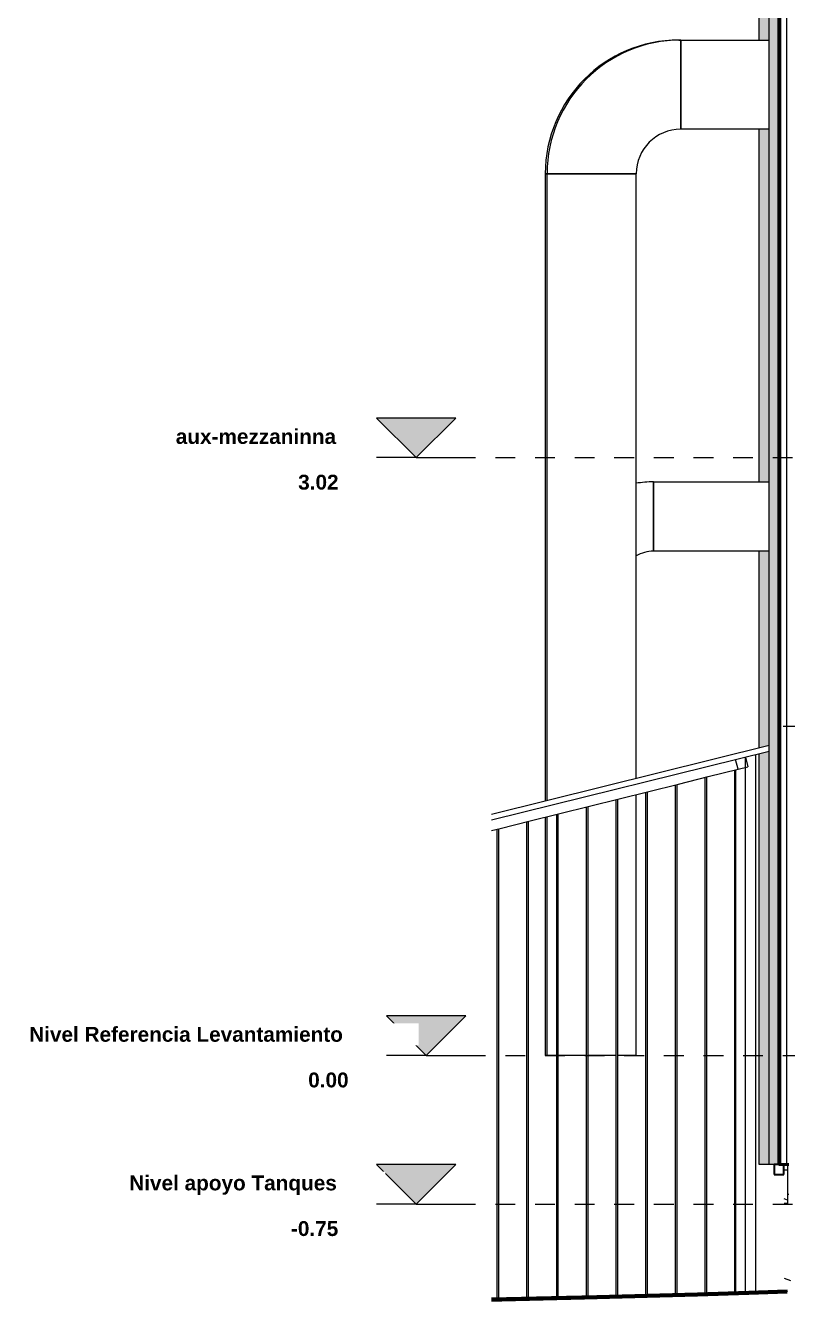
# Model space of a CAD drawing. Header units: metres. Extents: x 62 to 165, y -3 to 9.
# Drawn here: x 103.11 to 106.95, y -1.23 to 5.2 of the extents above; entities that cross this region are included whole.
import ezdxf

# ---------------------------------------------------------------- set-up
doc = ezdxf.new("R2010")
doc.units = ezdxf.units.M
doc.linetypes.add('Centro', pattern=[0.03175, 0.00635, -0.004763, 0.015875, -0.004763])
for name, color, linetype, lineweight in [('A-FLOR', 7, 'Continuous', 18), ('A-FLOR-LEVL', 7, 'Continuous', 9), ('A-GLAZ-CWMG', 7, 'Continuous', 18), ('A-ROOF', 7, 'Continuous', 18), ('A-WALL', 7, 'Continuous', 18), ('A-WALL-PATT', 7, 'Continuous', 18), ('C-TOPO', 7, 'Continuous', 18), ('M-HVAC-DUCT', 7, 'Continuous', 18), ('P-PIPE-CNTR', 7, 'Continuous', 18)]:
    doc.layers.add(name, color=color, linetype=linetype, lineweight=lineweight)
doc.styles.add('Arial_B', font='arialbd.ttf', dxfattribs={"height": 0.075})

# ---------------------------------------------------------------- blocks, each defined once
blk = doc.blocks.new('AB1_REVER_EST LOSAS_ZZ_ZZ_MO_T_A_rvt-2-Corte 02')
at = {"layer": 'A-FLOR'}
for p, q in [((-95.7705, -0.577), (-95.7544, -0.577)), ((-95.7544, -0.577), (-95.7544, -0.747)), ((-95.7544, -0.7296), (-95.7705, -0.7232)), ((-95.7544, -0.747), (-95.7705, -0.747)), ((-95.7705, -1.1232), (-95.7393, -1.1355))]:
    blk.add_line(p, q, dxfattribs=at)
at = {"layer": 'A-WALL'}
for p, q in [((-95.7544, -0.55), (-95.7544, -0.7)), ((-95.7544, -0.7), (-95.7476, -0.7))]:
    blk.add_line(p, q, dxfattribs=at)
blk = doc.blocks.new('M_Rectangular Elbow - Radius - Codo 1 W-1383402-Corte 02')
at = {"layer": 'M-HVAC-DUCT', "color": 6, "true_color": 0xff00ff}
for p, q in [((-96.2934, 5.125), (-96.3026, 5.125)), ((-96.3026, 5.125), (-96.2934, 5.125)), ((-96.2934, 5.125), (-96.2934, 4.675)), ((-96.9681, 4.45), (-96.9774, 4.45)), ((-96.5183, 4.45), (-96.9681, 4.45))]:
    blk.add_line(p, q, dxfattribs=at)
for centre, major_axis in [((-96.3026, 4.45), (0, 0.675)), ((-96.2934, 4.45), (0, 0.675)), ((-96.2934, 4.45), (0, 0.225))]:
    blk.add_ellipse(centre, major_axis=major_axis, ratio=0.999653, start_param=0, end_param=1.570796, dxfattribs=at)
blk = doc.blocks.new('M_Rectangular Elbow - Radius - Codo 1 W-1383606-Corte 02')
at = {"layer": 'M-HVAC-DUCT', "color": 6, "true_color": 0xff00ff}
blk.add_line((-96.4312, 2.895), (-96.4312, 2.545), dxfattribs=at)
for radius, end in [(0.525, 99.57132), (0.175, 119.87408)]:
    blk.add_arc((-96.4312, 2.37), radius, 90, end, dxfattribs=at)
blk = doc.blocks.new('AB1_REVER_SAN_ZZ_ZZ_MO_T_A_rvt-2-Corte 02')
at = {"layer": 'M-HVAC-DUCT', "color": 6, "true_color": 0xff00ff}
for p, q in [((-96.2934, 5.125), (-96.3026, 5.125)), ((-96.2934, 4.675), (-96.2934, 5.125)), ((-96.2934, 5.125), (-95.8476, 5.125)), ((-95.8476, 4.675), (-96.2934, 4.675)), ((-96.9774, 4.45), (-96.9681, 4.45)), ((-96.9774, 4.45), (-96.9774, 1.2852)), ((-96.9681, 4.45), (-96.5183, 4.45)), ((-96.9681, 1.2875), (-96.9681, 4.45)), ((-96.5183, 1.3992), (-96.5183, 4.45)), ((-96.4312, 2.545), (-96.4312, 2.895)), ((-96.4312, 2.895), (-95.8476, 2.895)), ((-95.8476, 2.545), (-96.4312, 2.545)), ((-96.5183, 0), (-96.5183, 1.3168)), ((-96.9774, 1.2028), (-96.9774, 0)), ((-96.9681, 0), (-96.9681, 1.205)), ((-96.7712, 0), (-96.9114, 0)), ((-96.6212, 0), (-96.7614, 0)), ((-96.5183, 0), (-96.6114, 0)), ((-96.9681, 0), (-96.9774, 0)), ((-96.9212, 0), (-96.9681, 0))]:
    blk.add_line(p, q, dxfattribs=at)
at = {"layer": 'P-PIPE-CNTR', "color": 150, "true_color": 0x007dff}
blk.add_line((-95.7755, 1.6627), (-95.4555, 1.6627), dxfattribs=at)
at = {"layer": 'M-HVAC-DUCT', "lineweight": 18}
for name in ['M_Rectangular Elbow - Radius - Codo 1 W-1383402-Corte 02', 'M_Rectangular Elbow - Radius - Codo 1 W-1383606-Corte 02']:
    blk.add_blockref(name, (0, 0), dxfattribs=at)
blk = doc.blocks.new('Rectangular Mullion - 100 x 100mm-1374018-Corte 02')
at = {"layer": 'A-GLAZ-CWMG'}
for p, q in [((-96.0042, 1.4445), (-96.0163, 1.493)), ((-95.9663, 1.5055), (-95.9542, 1.4569)), ((-96.0042, 1.4445), (-95.9542, 1.4569))]:
    blk.add_line(p, q, dxfattribs=at)
blk = doc.blocks.new('Rectangular Mullion - 100 x 100mm-1374037-Corte 02')
at = {"layer": 'A-GLAZ-CWMG'}
for p, q in [((-95.9663, -1.1922), (-95.9663, 1.5055)), ((-96.0163, 1.4415), (-96.0163, -1.1938))]:
    blk.add_line(p, q, dxfattribs=at)
blk = doc.blocks.new('Rectangular Mullion - 100 x 100mm-1374020-Corte 02')
at = {"layer": 'A-GLAZ-CWMG'}
blk.add_line((-97.2484, 1.1354), (-97.2042, 1.1464), dxfattribs=at)
blk = doc.blocks.new('Rectangular Mullion - 100 x 100mm-V132-Corte 02')
at = {"layer": 'A-GLAZ-CWMG'}
blk.add_line((-97.2042, 1.1464), (-97.0542, 1.1837), dxfattribs=at)
blk = doc.blocks.new('Rectangular Mullion - 100 x 100mm-1374021-Corte 02')
at = {"layer": 'A-GLAZ-CWMG'}
blk.add_line((-96.1542, 1.4073), (-96.0042, 1.4445), dxfattribs=at)
blk = doc.blocks.new('Circular Mullion - 5mm Radius-1374028-Corte 02')
at = {"layer": 'A-GLAZ-CWMG'}
for p, q in [((-97.2213, 1.1422), (-97.2213, -1.2241)), ((-97.2213, 1.1422), (-97.2213, -1.2241)), ((-97.2113, -1.2239), (-97.2113, 1.1446)), ((-97.2113, -1.2239), (-97.2113, 1.1446))]:
    blk.add_line(p, q, dxfattribs=at)
blk = doc.blocks.new('Circular Mullion - 5mm Radius-1374029-Corte 02')
at = {"layer": 'A-GLAZ-CWMG'}
for p, q in [((-97.0713, 1.1794), (-97.0713, -1.2209)), ((-97.0713, 1.1794), (-97.0713, -1.2209)), ((-97.0613, -1.2207), (-97.0613, 1.1819)), ((-97.0613, -1.2207), (-97.0613, 1.1819))]:
    blk.add_line(p, q, dxfattribs=at)
blk = doc.blocks.new('Circular Mullion - 5mm Radius-1374030-Corte 02')
at = {"layer": 'A-GLAZ-CWMG'}
for p, q in [((-96.9213, 1.2167), (-96.9213, -1.2177)), ((-96.9213, 1.2167), (-96.9213, -1.2177)), ((-96.9113, -1.2175), (-96.9113, 1.2192)), ((-96.9113, -1.2175), (-96.9113, 1.2192))]:
    blk.add_line(p, q, dxfattribs=at)
blk = doc.blocks.new('Circular Mullion - 5mm Radius-1374031-Corte 02')
at = {"layer": 'A-GLAZ-CWMG'}
for p, q in [((-96.7713, 1.254), (-96.7713, -1.2145)), ((-96.7713, 1.254), (-96.7713, -1.2145)), ((-96.7613, -1.2143), (-96.7613, 1.2564)), ((-96.7613, -1.2143), (-96.7613, 1.2564))]:
    blk.add_line(p, q, dxfattribs=at)
blk = doc.blocks.new('Circular Mullion - 5mm Radius-1374032-Corte 02')
at = {"layer": 'A-GLAZ-CWMG'}
for p, q in [((-96.6213, 1.2912), (-96.6213, -1.2114)), ((-96.6213, 1.2912), (-96.6213, -1.2114)), ((-96.6113, -1.2112), (-96.6113, 1.2937)), ((-96.6113, -1.2112), (-96.6113, 1.2937))]:
    blk.add_line(p, q, dxfattribs=at)
blk = doc.blocks.new('Circular Mullion - 5mm Radius-1374033-Corte 02')
at = {"layer": 'A-GLAZ-CWMG'}
for p, q in [((-96.4713, 1.3285), (-96.4713, -1.2082)), ((-96.4713, 1.3285), (-96.4713, -1.2082)), ((-96.4613, -1.208), (-96.4613, 1.331)), ((-96.4613, -1.208), (-96.4613, 1.331))]:
    blk.add_line(p, q, dxfattribs=at)
blk = doc.blocks.new('Circular Mullion - 5mm Radius-1374034-Corte 02')
at = {"layer": 'A-GLAZ-CWMG'}
for p, q in [((-96.3213, 1.3658), (-96.3213, -1.2039)), ((-96.3213, 1.3658), (-96.3213, -1.2039)), ((-96.3113, -1.2036), (-96.3113, 1.3682)), ((-96.3113, -1.2036), (-96.3113, 1.3682))]:
    blk.add_line(p, q, dxfattribs=at)
blk = doc.blocks.new('Circular Mullion - 5mm Radius-1374035-Corte 02')
at = {"layer": 'A-GLAZ-CWMG'}
for p, q in [((-96.1713, 1.403), (-96.1713, -1.1988)), ((-96.1713, 1.403), (-96.1713, -1.1988)), ((-96.1613, -1.1985), (-96.1613, 1.4055)), ((-96.1613, -1.1985), (-96.1613, 1.4055))]:
    blk.add_line(p, q, dxfattribs=at)
blk = doc.blocks.new('Circular Mullion - 5mm Radius-1374036-Corte 02')
at = {"layer": 'A-GLAZ-CWMG'}
blk.add_line((-96.0213, 1.4403), (-96.0213, -1.1938), dxfattribs=at)
blk.add_line((-96.0213, 1.4403), (-96.0213, -1.1938), dxfattribs=at)
blk = doc.blocks.new('AB1_REVER_SITIO_ZZ_ZZ_MO_T_B_rvt-2-Corte 02')
at = {"layer": 'A-ROOF'}
for p, q in [((-97.2484, 1.2179), (-95.8476, 1.5659)), ((-95.8476, 1.535), (-97.2484, 1.1869))]:
    blk.add_line(p, q, dxfattribs=at)
at = {"layer": 'A-WALL'}
blk.add_line((-95.9163, 1.5179), (-95.9163, -1.1905), dxfattribs=at)
at = {"layer": 'C-TOPO'}
for p, q in [((-96.4136, -1.207), (-97.2484, -1.2246)), ((-96.7798, -1.2212), (-97.1961, -1.231)), ((-96.7798, -1.2212), (-96.2083, -1.2056)), ((-96.4136, -1.207), (-95.7578, -1.1853)), ((-95.9502, -1.1977), (-96.2083, -1.2056)), ((-95.7567, -1.1918), (-95.9502, -1.1977)), ((-95.7578, -1.1853), (-95.7575, -1.1854)), ((-95.7575, -1.1854), (-95.7567, -1.1918)), ((-97.2484, -1.2316), (-97.1961, -1.231))]:
    blk.add_line(p, q, dxfattribs=at)
at = {"layer": 'C-TOPO', "lineweight": 100}
for p, q in [((-96.7798, -1.2212), (-97.1961, -1.231)), ((-96.2083, -1.2056), (-96.7798, -1.2212)), ((-95.9502, -1.1977), (-96.2083, -1.2056)), ((-95.7567, -1.1918), (-95.9502, -1.1977)), ((-97.1961, -1.231), (-97.2484, -1.2316))]:
    blk.add_line(p, q, dxfattribs=at)
at = {"layer": 'A-GLAZ-CWMG', "lineweight": 18}
for name, p in [('Rectangular Mullion - 100 x 100mm-1374018-Corte 02', (0, 0)), ('Rectangular Mullion - 100 x 100mm-1374037-Corte 02', (0, 0)), ('Rectangular Mullion - 100 x 100mm-1374021-Corte 02', (0, 0)), ('Circular Mullion - 5mm Radius-1374036-Corte 02', (0, 0)), ('Rectangular Mullion - 100 x 100mm-V132-Corte 02', (0.75, 0.1863)), ('Circular Mullion - 5mm Radius-1374034-Corte 02', (0, 0)), ('Rectangular Mullion - 100 x 100mm-V132-Corte 02', (0.9, 0.2236)), ('Circular Mullion - 5mm Radius-1374035-Corte 02', (0, 0)), ('Rectangular Mullion - 100 x 100mm-V132-Corte 02', (0.45, 0.1118)), ('Circular Mullion - 5mm Radius-1374032-Corte 02', (0, 0)), ('Rectangular Mullion - 100 x 100mm-V132-Corte 02', (0.6, 0.1491)), ('Circular Mullion - 5mm Radius-1374033-Corte 02', (0, 0)), ('Rectangular Mullion - 100 x 100mm-V132-Corte 02', (0.3, 0.0745)), ('Circular Mullion - 5mm Radius-1374031-Corte 02', (0, 0)), ('Rectangular Mullion - 100 x 100mm-V132-Corte 02', (0, 0)), ('Circular Mullion - 5mm Radius-1374029-Corte 02', (0, 0)), ('Rectangular Mullion - 100 x 100mm-V132-Corte 02', (0.15, 0.0373)), ('Circular Mullion - 5mm Radius-1374030-Corte 02', (0, 0)), ('Rectangular Mullion - 100 x 100mm-1374020-Corte 02', (0, 0)), ('Circular Mullion - 5mm Radius-1374028-Corte 02', (0, 0))]:
    blk.add_blockref(name, p, dxfattribs=at)
blk = doc.blocks.new('Level - M_Extremo inicial de nivel_Triángulo-1378121-Corte 02')
at = {"layer": 'A-FLOR-LEVL'}
blk.add_hatch(color=256, dxfattribs=at).paths.add_polyline_path([(-97.5782, 0), (-97.3782, 0.2), (-97.7782, 0.2)])
for p, q in [((-97.7782, 0.2), (-97.5782, 0)), ((-97.3782, 0.2), (-97.7782, 0.2)), ((-97.3782, 0.2), (-97.5782, 0)), ((-97.5782, 0), (-97.7782, 0)), ((-97.5782, 0), (-97.3782, 0))]:
    blk.add_line(p, q, dxfattribs=at)

msp = doc.modelspace()

# ---------------------------------------------------------------- hatches: boundary and pattern name
at = {"layer": 'A-WALL-PATT', "lineweight": 5, "true_color": 0x0080ff}
h = msp.add_hatch(color=150, dxfattribs=at)
h.paths.add_polyline_path([(106.8589, -0.55), (106.8589, 1.535), (106.8089, 1.5225), (106.8089, -0.55)])
h.paths.add_polyline_path([(106.8089, 1.5535), (106.8589, 1.5659), (106.8589, 2.545), (106.8089, 2.545), (106.8089, 1.6233)])
h.paths.add_polyline_path([(106.8089, 2.895), (106.8589, 2.895), (106.8589, 4.675), (106.8089, 4.675), (106.8089, 3.1184)])
h.paths.add_polyline_path([(106.8089, 5.125), (106.8589, 5.125), (106.8589, 5.3297), (106.8403, 5.3266), (106.8403, 5.4258), (106.8089, 5.4258), (106.8089, 5.3199)])
msp.add_hatch(color=150, dxfattribs=at).paths.add_polyline_path([(106.9089, -0.55), (106.9086, 5.3399), (106.8589, 5.3302), (106.8589, -0.55), (106.8839, -0.55)])

# ---------------------------------------------------------------- linework, layer by layer
at = {"layer": 'A-FLOR-LEVL', "color": 9, "linetype": 'Centro', "true_color": 0xc0c0c0}
for p, q in [((105.2777, 3.0173), (137.58, 3.0173)), ((105.3282, 0), (137.58, 0)), ((105.2777, -0.75), (137.58, -0.75))]:
    msp.add_line(p, q, dxfattribs=at)
at = {"layer": 'A-WALL'}
for p, q in [((106.8089, 5.125), (106.8089, 5.4258)), ((106.9189, -0.55), (106.9189, 5.3419)), ((106.9489, -0.55), (106.9489, 5.3477)), ((106.8589, -0.55), (106.8589, 5.3302)), ((106.8089, 2.895), (106.8089, 4.675)), ((106.8089, 1.5535), (106.8089, 2.545)), ((106.8089, -0.55), (106.8089, 1.5225)), ((106.8839, -0.55), (106.8089, -0.55))]:
    msp.add_line(p, q, dxfattribs=at)
at = {"layer": 'A-WALL', "lineweight": 50}
for p, q in [((106.9089, 5.3399), (106.9089, -0.55)), ((106.9089, -0.55), (106.9589, -0.55))]:
    msp.add_line(p, q, dxfattribs=at)
at = {"layer": 'A-WALL', "lineweight": 35}
for p, q in [((106.9089, -0.55), (106.8839, -0.55)), ((106.8839, -0.55), (106.8839, -0.6)), ((106.9339, -0.6), (106.9339, -0.55)), ((106.8839, -0.6), (106.9339, -0.6))]:
    msp.add_line(p, q, dxfattribs=at)

# ---------------------------------------------------------------- block references
at = {"lineweight": 5}
for name in ['AB1_REVER_SAN_ZZ_ZZ_MO_T_A_rvt-2-Corte 02', 'AB1_REVER_EST LOSAS_ZZ_ZZ_MO_T_A_rvt-2-Corte 02', 'AB1_REVER_SITIO_ZZ_ZZ_MO_T_B_rvt-2-Corte 02']:
    msp.add_blockref(name, (202.7064, 0), dxfattribs=at)
at = {"layer": 'A-FLOR-LEVL'}
for p in [(202.6559, 3.0173), (202.7064, 0), (202.6559, -0.75)]:
    msp.add_blockref('Level - M_Extremo inicial de nivel_Triángulo-1378121-Corte 02', p, dxfattribs=at)

# ---------------------------------------------------------------- texts
at = {"layer": 'A-FLOR-LEVL', "char_height": 0.075, "attachment_point": 1, "style": 'Arial_B', "bg_fill": 3, "box_fill_scale": 1.25, "bg_fill_color": 256, "bg_fill_true_color": 13158600, "bg_fill_transparency": 0}
for s, insert, width in [('3.02', (104.482, 2.9311), 0.252532), ('0.00', (104.5325, -0.0861), 0.252532), ('-0.75', (104.4455, -0.8361), 0.296624)]:
    msp.add_mtext(s, dxfattribs=dict(at, insert=insert, width=width))

# ---------------------------------------------------------------- next in the draw order: texts
for s, insert, width in [('aux-mezzaninna', (103.8641, 3.1616), 0.990084), ('Nivel Referencia Levantamiento', (103.1241, 0.1443), 1.948101), ('Nivel apoyo Tanques', (103.6291, -0.6057), 1.274683)]:
    msp.add_mtext(s, dxfattribs=dict(at, insert=insert, width=width))

doc.saveas('drawing.dxf')
